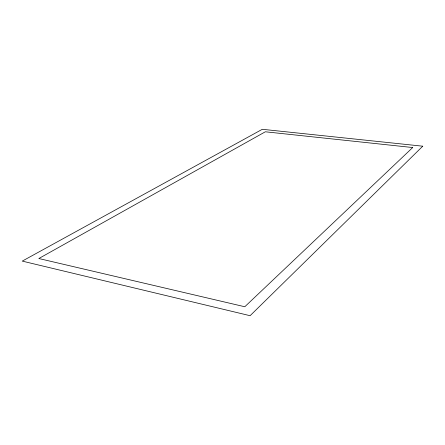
<?xml version="1.0" encoding="UTF-8"?>
<svg xmlns="http://www.w3.org/2000/svg" width="445" height="445" viewBox="0 0 445 445"><rect width="100%" height="100%" fill="white"/><g stroke="black" fill="none" stroke-linecap="round" stroke-linejoin="round"><path stroke-width="0.67" d="M422.75 146.199L250.09 315.705L22.25 261.109L262.305 129.295L422.75 146.199M412.71 147.54L244.789 306.75L38.826 258.528L265.342 131.787L412.71 147.54"/></g></svg>
